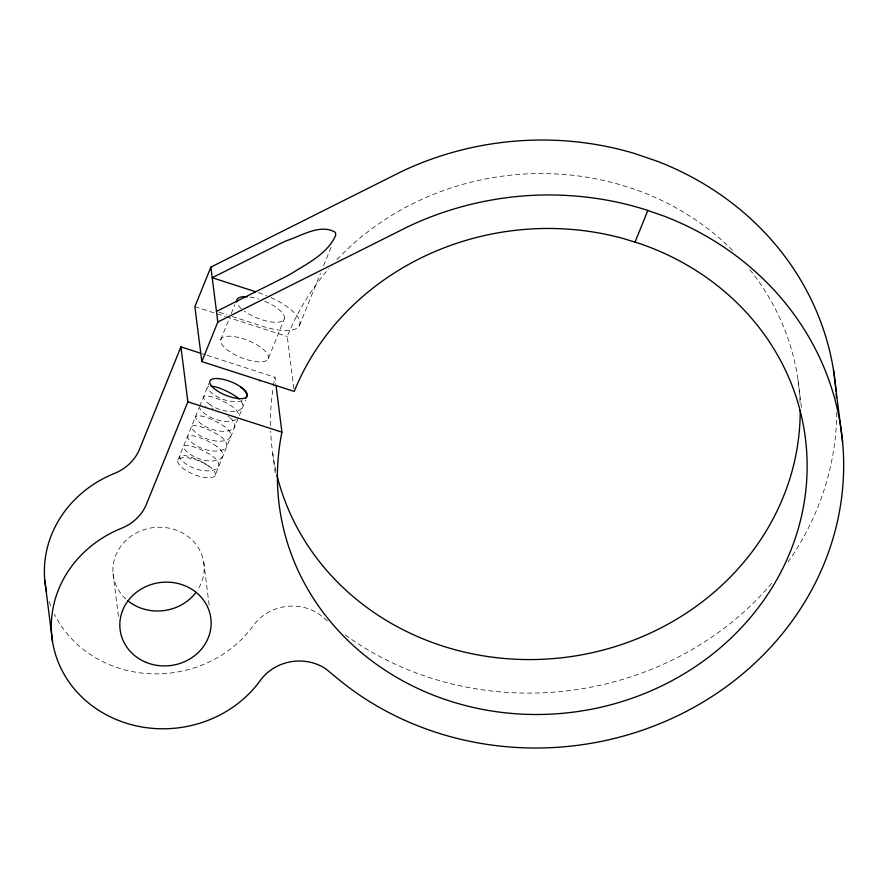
<?xml version="1.0" encoding="UTF-8"?>
<svg xmlns="http://www.w3.org/2000/svg" width="888" height="888" viewBox="0 0 888 888"><rect width="100%" height="100%" fill="white"/><g stroke="black" fill="none" stroke-linecap="round" stroke-linejoin="round"><path stroke-width="0.67" stroke-dasharray="4.44 3.33" d="M220.712 339.704L229.481 318.015M231.246 313.653L234.854 304.717M177.966 460.028L199.123 407.703M199.633 406.427L208.924 383.461M215.14 475.402A20.113 7.226 22 0 0 189.954 458.208A20.113 7.226 22 0 0 184.56 469.53A20.113 7.226 22 0 0 215.14 475.402L245.588 400.111M268.165 358.896A25.608 9.202 22 0 0 236.363 336.985A25.608 9.202 22 0 0 229.104 351.226A25.608 9.202 22 0 0 268.165 358.896L284.371 318.803M299.478 325.408L320.501 273.393M323.576 265.79L331.28 246.764M293.861 388.655L287.268 336.485L288.711 333.011A265.201 242.646 -7.2 0 1 328.871 268.587M219.114 312.265L227.028 314.818M232.312 316.517L262.67 326.318A42.069 15.107 22 0 0 299.733 324.653A42.069 15.107 22 0 0 270.673 297.38M194.883 306.671L225.241 316.461M226.551 316.894L287.268 336.485M201.831 353.635L205.75 354.9M207.059 355.322L274.98 377.245L275.857 384.116M327.45 621.001L318.925 613.985A45.788 41.891 -7.2 0 0 253.335 625.618L252.303 626.972A114.319 104.595 -7.2 0 1 148.052 673.615A114.319 104.595 -7.2 0 1 54.446 614.241M797.979 379.853L801.797 410.056M272.705 453.28L275.302 473.87M203.729 562.16L209.279 606.093M113.031 573.47L118.759 618.781M749.827 269.675A265.201 242.646 -7.2 0 1 800.066 403.307M275.968 470.995A265.201 242.646 -7.2 0 1 270.673 431.202M270.518 425.652A265.201 242.646 -7.2 0 1 273.182 387.323M273.382 386.058A265.201 242.646 -7.2 0 1 274.98 377.245M336.907 259.673A265.201 242.646 -7.2 0 1 616.216 183.572L631.89 188.367A265.201 242.646 -7.2 0 1 734.254 252.103M258.408 292.64A42.069 15.107 22 0 1 266.644 295.649M264.735 301.254A25.608 9.202 22 0 1 282.051 321.245A25.608 9.202 22 0 1 244.344 311.133M241.314 308.724A25.608 9.202 22 0 1 237.041 303.33M250.05 297.025A25.608 9.202 22 0 1 258.73 299.056M836.729 412.454A301.776 276.113 -7.2 0 1 787.046 563.525M771.683 583.327A301.776 276.113 -7.2 0 1 344.111 634.132M50.727 605.771A114.319 104.595 -7.2 0 1 48.984 600.788M125.852 599.034A45.721 41.836 -7.2 0 1 124.031 542.39A45.721 41.836 -7.2 0 1 185.448 534.731A45.721 41.836 -7.2 0 1 197.558 590.098M216.872 446.564A19.891 4.851 26.7 0 0 191.719 435.608A19.891 4.851 26.7 0 0 194.228 444.366A19.891 9.291 16.9 0 0 221.378 450.371A19.891 9.291 16.9 0 0 220.868 436.685A19.891 4.851 26.7 0 0 195.715 425.718A19.891 4.851 26.7 0 0 198.224 434.476A19.891 9.291 16.9 0 0 225.374 440.481A19.891 9.291 16.9 0 0 224.864 426.795A19.891 4.851 26.7 0 0 199.722 415.839A19.891 4.851 26.7 0 0 202.231 424.586M208.869 466.344A19.891 4.851 26.7 0 0 183.716 455.389A19.891 4.851 26.7 0 0 186.236 464.147A19.891 9.291 16.9 0 0 213.386 470.152A19.891 9.291 16.9 0 0 212.865 456.454A19.891 4.851 26.7 0 0 187.723 445.499A19.891 4.851 26.7 0 0 190.232 454.256A19.891 9.291 16.9 0 0 217.382 460.262A19.891 9.291 16.9 0 0 216.861 446.564M210.223 404.806A19.891 4.851 26.7 0 1 207.714 396.059A19.891 4.851 26.7 0 1 232.867 407.004A19.891 9.291 16.9 0 1 238.683 415.995M236.252 419.436A19.891 9.291 16.9 0 1 206.227 414.685A19.891 4.851 26.7 0 1 199.678 407.514M229.703 417.526A19.891 9.291 16.9 0 1 228.949 430.702A19.891 9.291 16.9 0 1 202.231 424.575M241.003 401.021A19.891 9.291 16.9 0 1 234.643 411.355A19.891 9.291 16.9 0 1 210.234 404.806M205.25 406.16A19.891 4.851 26.7 0 1 206.083 406.327M211.943 408.069A19.891 4.851 26.7 0 1 213.02 408.48M227.972 416.272A19.891 4.851 26.7 0 1 228.871 416.894M242.18 400.666A19.891 9.291 16.9 0 1 214.23 394.916A19.891 4.851 26.7 0 1 208.891 386.313"/><path stroke-width="1.33" d="M835.997 391.109A301.776 276.113 -7.2 0 0 657.719 161.427L634.487 153.469A301.776 276.113 -7.2 0 0 401.121 171.75L210.878 267.11L194.883 306.671L201.82 361.583L294.206 391.408L295.649 387.923A265.201 242.646 -7.2 0 1 623.154 238.484L638.827 243.279A265.201 242.646 -7.2 0 1 794.494 540.548A265.201 242.646 -7.2 0 1 477.4 708.358A265.201 242.646 -7.2 0 1 281.918 432.167L276.024 385.481M200.533 353.213L180.93 346.886L139.649 448.973A45.71 41.825 -7.2 0 1 114.286 473.482A114.319 104.595 -7.2 0 0 46.587 591.896M201.82 361.583L217.815 322.022L210.878 267.11M180.93 346.886L187.868 401.809L146.587 503.896A45.71 41.825 -7.2 0 1 121.223 528.404A114.319 104.595 -7.2 0 0 76.768 691.763A114.319 104.595 -7.2 0 0 259.241 681.895L260.273 680.53A45.788 41.891 -7.2 0 1 325.863 668.908L340.781 681.174A301.776 276.113 -7.2 0 0 795.171 616.738A301.776 276.113 -7.2 0 0 664.657 216.339L647.84 210.445C611.632 198.657 573.282 193.717 535.253 195.227C491.319 197.092 447.774 207.781 408.058 226.662L217.815 322.022M635.031 242.124L647.84 210.445M259.707 381.052L260.006 380.375M216.472 311.411L281.973 278.577A94.017 35.398 -30 0 0 290.676 273.992C307.004 263.658 327.173 254.079 335.564 235.686A28.172 10.612 -30 0 0 335.109 232.157C320.146 223.499 301.232 235.975 286.469 240.726A94.017 35.398 -30 0 0 277.722 244.888L212.221 277.722L255.777 291.786M187.868 401.809L281.918 432.167M833.466 369.908L842.59 442.035M44.777 580.208L52.536 641.647M836.185 393.773A301.776 276.113 -7.2 0 1 836.418 397.769M236.619 301.964A25.608 9.202 22 0 1 247.43 296.736M800.199 410.245A265.201 242.646 -7.2 0 1 565.046 657.386A265.201 242.646 -7.2 0 1 276.923 475.047M195.993 592.329A45.721 41.836 -7.2 0 1 127.928 600.821M211.033 386.114A19.891 4.851 26.7 0 1 236.863 397.114A19.891 9.291 16.9 0 1 239.205 399.034M240.859 387.235A19.891 9.291 16.9 0 1 245.721 398.346M145.965 662.304A45.721 41.836 -7.2 0 0 210.989 619.691A45.721 41.836 -7.2 0 0 139.483 590.12A45.721 41.836 -7.2 0 0 145.965 662.304M216.561 390.409A20.113 7.226 22 0 0 247.13 396.281A20.113 7.226 22 0 0 221.945 379.098A20.113 7.226 22 0 0 216.561 390.409"/></g></svg>
